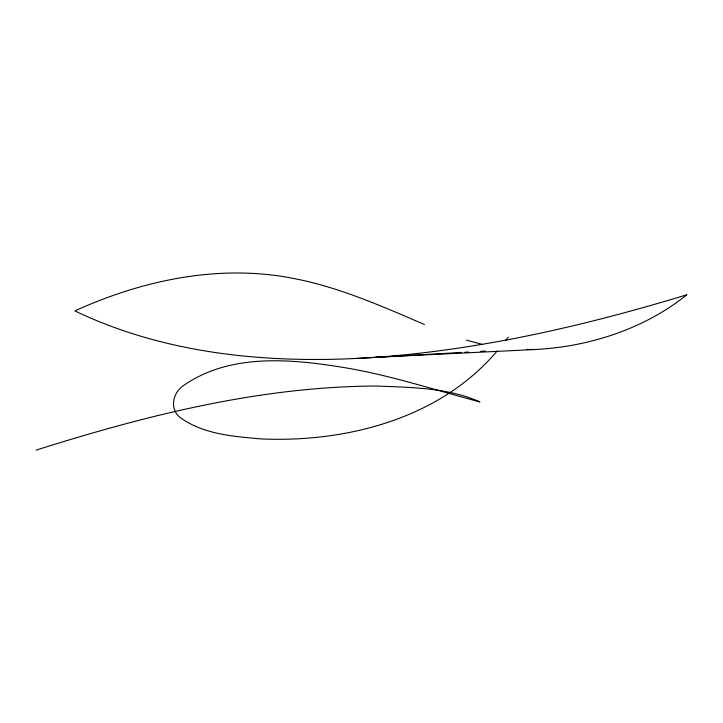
<?xml version="1.0" encoding="UTF-8"?>
<svg xmlns="http://www.w3.org/2000/svg" width="723" height="723" viewBox="0 0 723 723"><rect width="100%" height="100%" fill="white"/><g stroke="black" fill="none" stroke-linecap="round" stroke-linejoin="round"><path stroke-width="1.08" d="M497.18 350.953C440.072 418.563 346.561 442.702 260.949 438.915C233.845 436.493 204.528 434.396 181.455 418.463C169.336 410.501 172.083 393.375 183.136 385.865C229.643 352.951 291.396 358.879 344.618 367.655C390.601 375.3 435.119 390.077 479.936 401.952C447.853 387.519 411.197 387.492 376.638 386.01C260.379 386.534 146.353 415.273 36.15 450.104M505.513 340.578L508.287 337.126M375.499 357.316C481.419 349.679 585.467 325.63 686.85 294.785C644.066 329.101 588.847 346.895 534.424 349.534L375.499 357.316C273.773 364.356 167.899 355.499 74.849 310.89C142.756 280.063 219.485 263.768 293.583 278.463C339.259 287.212 381.934 306.218 424.41 324.51M355.861 358.481L461.617 352.444M464.988 352.255L468.54 352.038M480.741 351.351L485.35 351.08M526.687 349.426L534.424 349.534M482.648 344.51L466.434 340.126"/></g></svg>
